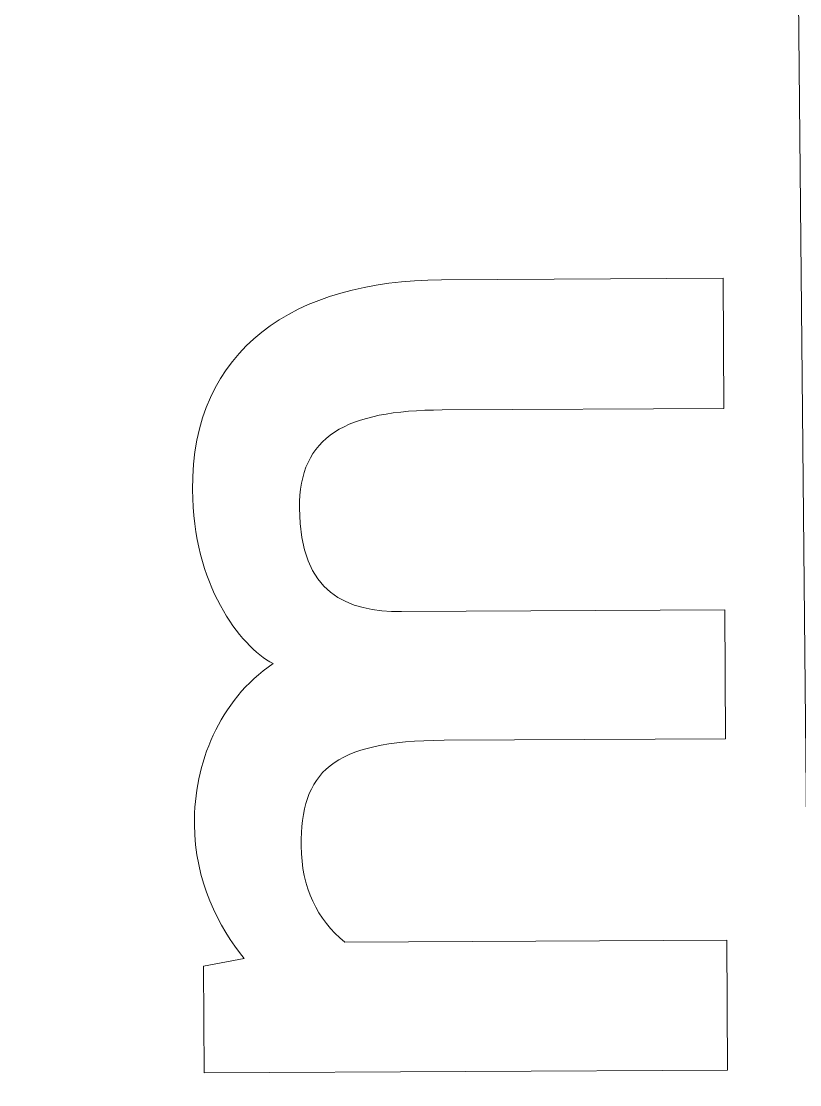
# Model space of a CAD drawing. Header units: inches. Extents: x -267 to 19, y 28 to 222.
# Drawn here: x -243.17 to -235.38, y 118.63 to 129.27 of the extents above; entities that cross this region are included whole.
import ezdxf

# ---------------------------------------------------------------- set-up
doc = ezdxf.new("R2010")
doc.units = ezdxf.units.IN
doc.header["$MEASUREMENT"] = 0
doc.layers.add('Layer 2', color=7, linetype='Continuous')

msp = doc.modelspace()

# ---------------------------------------------------------------- linework, layer by layer
at = {"layer": 'Layer 2', "color": 250, "lineweight": 18, "true_color": 0x1a1a18}
for points, knots in [([(-234.301, 87.963), (-233.15, 85.444), (-233.87, 82.463), (-236.043, 80.75), (-238.217, 79.037), (-241.278, 79.037), (-243.451, 80.751), (-245.624, 82.464), (-246.344, 85.445), (-245.192, 87.964), (-244.726, 88.985), (-244.477, 90.193), (-244.466, 91.316), (-244.466, 91.316), (-243.731, 165.608), (-243.731, 165.608), (-243.709, 167.802), (-241.928, 169.569), (-239.738, 169.569), (-237.548, 169.568), (-235.767, 167.801), (-235.746, 165.608), (-235.746, 165.608), (-235.024, 91.315), (-235.024, 91.315), (-235.013, 90.192), (-234.768, 88.984), (-234.301, 87.963)], [0, 0, 0, 0, 1, 1, 1, 2, 2, 2, 3, 3, 3, 4, 4, 4, 5, 5, 5, 6, 6, 6, 7, 7, 7, 8, 8, 8, 9, 9, 9, 9]), ([(-236.142, 125.397), (-236.142, 125.397), (-238.959, 125.382), (-238.959, 125.382), (-239.922, 125.377), (-240.392, 125.122), (-240.388, 124.398), (-240.384, 123.538), (-239.901, 123.362), (-239.367, 123.365), (-239.367, 123.365), (-236.131, 123.383), (-236.131, 123.383), (-236.131, 123.383), (-236.124, 122.093), (-236.124, 122.093), (-236.124, 122.093), (-238.941, 122.077), (-238.941, 122.077), (-240.072, 122.071), (-240.374, 121.755), (-240.37, 121.02), (-240.368, 120.601), (-240.209, 120.287), (-239.935, 120.057), (-239.935, 120.057), (-236.113, 120.078), (-236.113, 120.078), (-236.113, 120.078), (-236.106, 118.777), (-236.106, 118.777), (-236.106, 118.777), (-241.342, 118.749), (-241.342, 118.749), (-241.342, 118.749), (-241.348, 119.819), (-241.348, 119.819), (-241.348, 119.819), (-240.94, 119.895), (-240.94, 119.895), (-241.193, 120.198), (-241.436, 120.679), (-241.439, 121.235), (-241.443, 121.843), (-241.195, 122.474), (-240.652, 122.844), (-240.988, 123.021), (-241.453, 123.637), (-241.458, 124.582), (-241.465, 125.998), (-240.432, 126.675), (-238.966, 126.683), (-238.966, 126.683), (-236.149, 126.698), (-236.149, 126.698), (-236.149, 126.698), (-236.142, 125.397), (-236.142, 125.397)], [0, 0, 0, 0, 1, 1, 1, 2, 2, 2, 3, 3, 3, 4, 4, 4, 5, 5, 5, 6, 6, 6, 7, 7, 7, 8, 8, 8, 9, 9, 9, 10, 10, 10, 11, 11, 11, 12, 12, 12, 13, 13, 13, 14, 14, 14, 15, 15, 15, 16, 16, 16, 17, 17, 17, 18, 18, 18, 19, 19, 19, 19])]:
    msp.add_open_spline(points, degree=3, knots=knots, dxfattribs=at)

doc.saveas('drawing.dxf')
